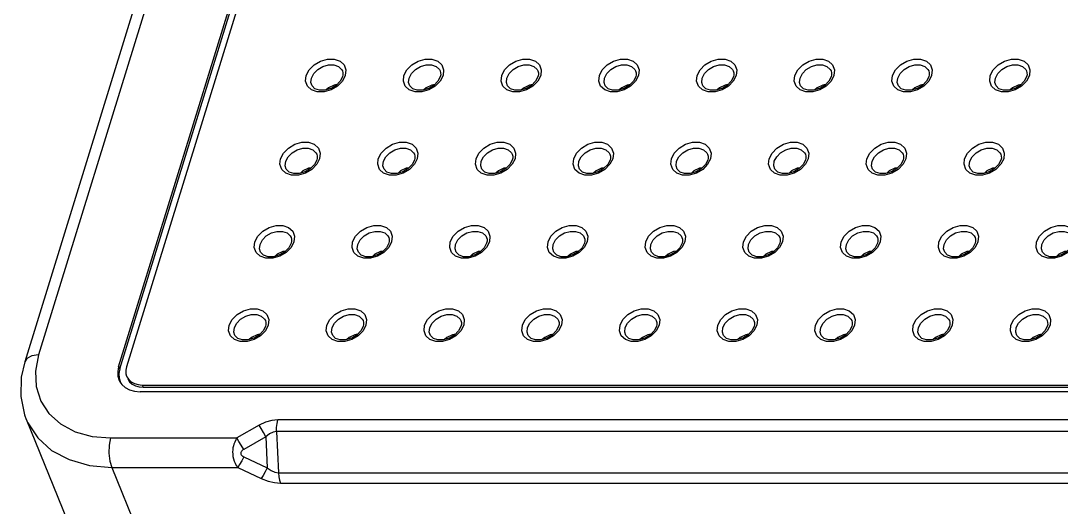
# Model space of a CAD drawing. Header units: millimetres. Extents: x 2151 to 2806, y 681 to 1136.
# Drawn here: x 2228.4 to 2297.1, y 758.6 to 790.7 of the extents above; entities that cross this region are included whole.
import ezdxf

# ---------------------------------------------------------------- set-up
doc = ezdxf.new("R2010")
doc.units = ezdxf.units.MM

# ---------------------------------------------------------------- blocks, each defined once
blk = doc.blocks.new('*u28')
at = {"color": 7, "linetype": 'Continuous'}
for p, q in [((-107.726, -46.417), (-78.678, 47.582)), ((-107.62, -46.604), (-78.572, 47.396)), ((-77.941, 47.582), (-106.989, -46.417)), ((-86.914, 46.464), (-115.271, -45.299)), ((-88.215, 45.812), (-116.572, -45.952)), ((-86.305, -18.472), (-86.361, -19.001)), ((-77.095, -18.472), (-77.15, -19.001)), ((-67.884, -18.472), (-67.939, -19.001)), ((-58.674, -18.472), (-58.729, -19.001)), ((-49.463, -18.472), (-49.518, -19.001)), ((-40.252, -18.472), (-40.307, -19.001)), ((-31.042, -18.472), (-31.097, -19.001)), ((-21.831, -18.472), (-21.886, -19.001)), ((-86.621, -19.131), (-86.84, -19.551)), ((-86.361, -19.001), (-86.632, -19.529)), ((-86.58, -18.937), (-86.621, -19.131)), ((-77.41, -19.131), (-77.629, -19.551)), ((-77.15, -19.001), (-77.421, -19.529)), ((-77.37, -18.937), (-77.41, -19.131)), ((-68.199, -19.131), (-68.418, -19.551)), ((-67.939, -19.001), (-68.211, -19.529)), ((-68.159, -18.937), (-68.199, -19.131)), ((-58.989, -19.131), (-59.208, -19.551)), ((-58.729, -19.001), (-59, -19.529)), ((-58.949, -18.937), (-58.989, -19.131)), ((-49.778, -19.131), (-49.997, -19.551)), ((-49.518, -19.001), (-49.789, -19.529)), ((-49.738, -18.937), (-49.778, -19.131)), ((-40.568, -19.131), (-40.786, -19.551)), ((-40.307, -19.001), (-40.579, -19.529)), ((-40.527, -18.937), (-40.568, -19.131)), ((-31.357, -19.131), (-31.576, -19.551)), ((-31.097, -19.001), (-31.368, -19.529)), ((-31.317, -18.937), (-31.357, -19.131)), ((-22.146, -19.131), (-22.365, -19.551)), ((-21.886, -19.001), (-22.158, -19.529)), ((-22.106, -18.937), (-22.146, -19.131)), ((-88.726, -26.305), (-88.781, -26.834)), ((-79.515, -26.305), (-79.571, -26.834)), ((-70.305, -26.305), (-70.36, -26.834)), ((-61.094, -26.305), (-61.149, -26.834)), ((-51.884, -26.305), (-51.939, -26.834)), ((-42.673, -26.305), (-42.728, -26.834)), ((-33.462, -26.305), (-33.518, -26.834)), ((-24.252, -26.305), (-24.307, -26.834)), ((-89.041, -26.964), (-89.26, -27.384)), ((-88.781, -26.834), (-89.053, -27.362)), ((-89.001, -26.771), (-89.041, -26.964)), ((-79.831, -26.964), (-80.05, -27.384)), ((-79.571, -26.834), (-79.842, -27.362)), ((-79.791, -26.771), (-79.831, -26.964)), ((-70.62, -26.964), (-70.839, -27.384)), ((-70.36, -26.834), (-70.631, -27.362)), ((-70.58, -26.771), (-70.62, -26.964)), ((-61.41, -26.964), (-61.628, -27.384)), ((-61.149, -26.834), (-61.421, -27.362)), ((-61.369, -26.771), (-61.41, -26.964)), ((-52.199, -26.964), (-52.418, -27.384)), ((-51.939, -26.834), (-52.21, -27.362)), ((-52.159, -26.771), (-52.199, -26.964)), ((-42.988, -26.964), (-43.207, -27.384)), ((-42.728, -26.834), (-43, -27.362)), ((-42.948, -26.771), (-42.988, -26.964)), ((-33.778, -26.964), (-33.997, -27.384)), ((-33.518, -26.834), (-33.789, -27.362)), ((-33.737, -26.771), (-33.778, -26.964)), ((-24.567, -26.964), (-24.786, -27.384)), ((-24.307, -26.834), (-24.578, -27.362)), ((-24.527, -26.771), (-24.567, -26.964)), ((-91.147, -34.139), (-91.202, -34.667)), ((-81.936, -34.139), (-81.991, -34.667)), ((-72.725, -34.139), (-72.781, -34.667)), ((-63.515, -34.139), (-63.57, -34.667)), ((-54.304, -34.139), (-54.359, -34.667)), ((-45.094, -34.139), (-45.149, -34.667)), ((-35.883, -34.139), (-35.938, -34.667)), ((-26.672, -34.139), (-26.728, -34.667)), ((-91.462, -34.798), (-91.681, -35.217)), ((-91.202, -34.667), (-91.473, -35.196)), ((-91.422, -34.604), (-91.462, -34.798)), ((-82.251, -34.798), (-82.47, -35.217)), ((-81.991, -34.667), (-82.263, -35.196)), ((-82.211, -34.604), (-82.251, -34.798)), ((-73.041, -34.798), (-73.26, -35.217)), ((-72.781, -34.667), (-73.052, -35.196)), ((-73.001, -34.604), (-73.041, -34.798)), ((-63.83, -34.798), (-64.049, -35.217)), ((-63.57, -34.667), (-63.841, -35.196)), ((-63.79, -34.604), (-63.83, -34.798)), ((-54.62, -34.798), (-54.838, -35.217)), ((-54.359, -34.667), (-54.631, -35.196)), ((-54.579, -34.604), (-54.62, -34.798)), ((-45.409, -34.798), (-45.628, -35.217)), ((-45.149, -34.667), (-45.42, -35.196)), ((-45.369, -34.604), (-45.409, -34.798)), ((-36.198, -34.798), (-36.417, -35.217)), ((-35.938, -34.667), (-36.21, -35.196)), ((-36.158, -34.604), (-36.198, -34.798)), ((-26.988, -34.798), (-27.207, -35.217)), ((-26.728, -34.667), (-26.999, -35.196)), ((-26.948, -34.604), (-26.988, -34.798)), ((-93.567, -41.972), (-93.623, -42.5)), ((-84.357, -41.972), (-84.412, -42.5)), ((-75.146, -41.972), (-75.201, -42.5)), ((-65.935, -41.972), (-65.991, -42.5)), ((-56.725, -41.972), (-56.78, -42.5)), ((-47.514, -41.972), (-47.569, -42.5)), ((-38.304, -41.972), (-38.359, -42.5)), ((-29.093, -41.972), (-29.148, -42.5)), ((-19.882, -41.972), (-19.938, -42.5)), ((-93.883, -42.631), (-94.102, -43.051)), ((-93.623, -42.5), (-93.894, -43.029)), ((-93.842, -42.437), (-93.883, -42.631)), ((-84.672, -42.631), (-84.891, -43.051)), ((-84.412, -42.5), (-84.683, -43.029)), ((-84.632, -42.437), (-84.672, -42.631)), ((-75.461, -42.631), (-75.68, -43.051)), ((-75.201, -42.5), (-75.473, -43.029)), ((-75.421, -42.437), (-75.461, -42.631)), ((-66.251, -42.631), (-66.47, -43.051)), ((-65.991, -42.5), (-66.262, -43.029)), ((-66.211, -42.437), (-66.251, -42.631)), ((-57.04, -42.631), (-57.259, -43.051)), ((-56.78, -42.5), (-57.051, -43.029)), ((-57, -42.437), (-57.04, -42.631)), ((-47.83, -42.631), (-48.048, -43.051)), ((-47.569, -42.5), (-47.841, -43.029)), ((-47.789, -42.437), (-47.83, -42.631)), ((-38.619, -42.631), (-38.838, -43.051)), ((-38.359, -42.5), (-38.63, -43.029)), ((-38.579, -42.437), (-38.619, -42.631)), ((-29.408, -42.631), (-29.627, -43.051)), ((-29.148, -42.5), (-29.42, -43.029)), ((-29.368, -42.437), (-29.408, -42.631)), ((-20.198, -42.631), (-20.417, -43.051)), ((-19.938, -42.5), (-20.209, -43.029)), ((-20.158, -42.437), (-20.198, -42.631)), ((-107.726, -46.417), (-107.62, -46.604)), ((-107.596, -47.849), (-107.43, -48.079)), ((67.471, -48.767), (-105.689, -48.767)), ((-105.495, -48.14), (67.664, -48.14)), ((-105.495, -48.14), (-105.408, -48.339)), ((-105.408, -48.339), (67.752, -48.339)), ((-114.287, -50.835), (-113.192, -51.809)), ((-116.429, -51.371), (-105.562, -78.04)), ((-113.192, -51.809), (-111.823, -52.533)), ((-94.489, -51.932), (-96.581, -53.128)), ((52.863, -51.412), (-92.717, -51.412)), ((-111.823, -52.533), (-110.233, -52.978)), ((52.74, -52.516), (-92.839, -52.516)), ((-92.839, -52.516), (-92.665, -56.407)), ((-110.233, -52.978), (-108.485, -53.128)), ((-108.485, -53.128), (-96.581, -53.128)), ((-93.843, -53.013), (-95.935, -54.209)), ((-93.843, -53.013), (-93.712, -55.938)), ((-95.928, -54.9), (-93.712, -55.938)), ((-108.38, -55.893), (-96.495, -55.893)), ((-108.38, -55.893), (-97.521, -82.546)), ((-96.495, -55.893), (-94.279, -56.932)), ((-92.665, -56.407), (52.915, -56.407)), ((-92.463, -57.378), (53.116, -57.378))]:
    blk.add_line(p, q, dxfattribs=at)
for points in [[(-90.041, -19.001), (-89.77, -18.472), (-89.304, -17.998), (-88.706, -17.647), (-88.045, -17.459), (-87.404, -17.459), (-86.859, -17.647), (-86.478, -17.998), (-86.305, -18.472)], [(-80.831, -19.001), (-80.559, -18.472), (-80.093, -17.998), (-79.495, -17.647), (-78.835, -17.459), (-78.193, -17.459), (-77.649, -17.647), (-77.267, -17.998), (-77.095, -18.472)], [(-71.62, -19.001), (-71.349, -18.472), (-70.883, -17.998), (-70.285, -17.647), (-69.624, -17.459), (-68.983, -17.459), (-68.438, -17.647), (-68.057, -17.998), (-67.884, -18.472)], [(-62.409, -19.001), (-62.138, -18.472), (-61.672, -17.998), (-61.074, -17.647), (-60.413, -17.459), (-59.772, -17.459), (-59.227, -17.647), (-58.846, -17.998), (-58.674, -18.472)], [(-53.199, -19.001), (-52.927, -18.472), (-52.462, -17.998), (-51.863, -17.647), (-51.203, -17.459), (-50.561, -17.459), (-50.017, -17.647), (-49.636, -17.998), (-49.463, -18.472)], [(-43.988, -19.001), (-43.717, -18.472), (-43.251, -17.998), (-42.653, -17.647), (-41.992, -17.459), (-41.351, -17.459), (-40.806, -17.647), (-40.425, -17.998), (-40.252, -18.472)], [(-34.777, -19.001), (-34.506, -18.472), (-34.04, -17.998), (-33.442, -17.647), (-32.782, -17.459), (-32.14, -17.459), (-31.595, -17.647), (-31.214, -17.998), (-31.042, -18.472)], [(-25.567, -19.001), (-25.296, -18.472), (-24.83, -17.998), (-24.231, -17.647), (-23.571, -17.459), (-22.93, -17.459), (-22.385, -17.647), (-22.004, -17.998), (-21.831, -18.472)], [(-89.555, -19.241), (-89.334, -18.812), (-88.962, -18.436), (-88.484, -18.156), (-87.958, -18.008), (-87.446, -18.008), (-87.012, -18.156), (-86.707, -18.436), (-86.631, -18.575)], [(-86.631, -18.575), (-86.583, -18.75), (-86.58, -18.937)], [(-80.345, -19.241), (-80.123, -18.812), (-79.751, -18.436), (-79.273, -18.156), (-78.747, -18.008), (-78.236, -18.008), (-77.801, -18.156), (-77.496, -18.436), (-77.42, -18.575)], [(-77.42, -18.575), (-77.372, -18.75), (-77.37, -18.937)], [(-71.134, -19.241), (-70.913, -18.812), (-70.541, -18.436), (-70.063, -18.156), (-69.536, -18.008), (-69.025, -18.008), (-68.591, -18.156), (-68.285, -18.436), (-68.21, -18.575)], [(-68.21, -18.575), (-68.161, -18.75), (-68.159, -18.937)], [(-61.923, -19.241), (-61.702, -18.812), (-61.33, -18.436), (-60.852, -18.156), (-60.326, -18.008), (-59.815, -18.008), (-59.38, -18.156), (-59.075, -18.436), (-58.999, -18.575)], [(-58.999, -18.575), (-58.951, -18.75), (-58.949, -18.937)], [(-52.713, -19.241), (-52.492, -18.812), (-52.12, -18.436), (-51.642, -18.156), (-51.115, -18.008), (-50.604, -18.008), (-50.17, -18.156), (-49.864, -18.436), (-49.788, -18.575)], [(-49.788, -18.575), (-49.74, -18.75), (-49.738, -18.937)], [(-43.502, -19.241), (-43.281, -18.812), (-42.909, -18.436), (-42.431, -18.156), (-41.905, -18.008), (-41.393, -18.008), (-40.959, -18.156), (-40.654, -18.436), (-40.578, -18.575)], [(-40.578, -18.575), (-40.53, -18.75), (-40.527, -18.937)], [(-34.292, -19.241), (-34.07, -18.812), (-33.698, -18.436), (-33.22, -18.156), (-32.694, -18.008), (-32.183, -18.008), (-31.748, -18.156), (-31.443, -18.436), (-31.367, -18.575)], [(-31.367, -18.575), (-31.319, -18.75), (-31.317, -18.937)], [(-25.081, -19.241), (-24.86, -18.812), (-24.488, -18.436), (-24.01, -18.156), (-23.483, -18.008), (-22.972, -18.008), (-22.538, -18.156), (-22.232, -18.436), (-22.156, -18.575)], [(-22.156, -18.575), (-22.108, -18.75), (-22.106, -18.937)], [(-88.998, -20.542), (-89.543, -20.354), (-89.924, -20.003), (-90.096, -19.529), (-90.041, -19.001)], [(-89.498, -19.982), (-89.599, -19.669), (-89.555, -19.241)], [(-86.84, -19.551), (-87.221, -19.936), (-87.723, -20.232), (-88.275, -20.392), (-88.797, -20.398), (-89.221, -20.257), (-89.498, -19.982)], [(-86.632, -19.529), (-87.098, -20.003), (-87.696, -20.355), (-88.357, -20.542), (-88.998, -20.542)], [(-79.787, -20.542), (-80.332, -20.354), (-80.713, -20.003), (-80.886, -19.529), (-80.831, -19.001)], [(-80.288, -19.982), (-80.388, -19.669), (-80.345, -19.241)], [(-77.629, -19.551), (-78.01, -19.936), (-78.512, -20.232), (-79.065, -20.392), (-79.586, -20.398), (-80.01, -20.257), (-80.288, -19.982)], [(-77.421, -19.529), (-77.887, -20.003), (-78.485, -20.355), (-79.146, -20.542), (-79.787, -20.542)], [(-70.577, -20.542), (-71.121, -20.354), (-71.503, -20.003), (-71.675, -19.529), (-71.62, -19.001)], [(-71.077, -19.982), (-71.178, -19.669), (-71.134, -19.241)], [(-68.418, -19.551), (-68.8, -19.936), (-69.302, -20.232), (-69.854, -20.392), (-70.375, -20.398), (-70.8, -20.257), (-71.077, -19.982)], [(-68.211, -19.529), (-68.676, -20.003), (-69.275, -20.355), (-69.935, -20.542), (-70.577, -20.542)], [(-61.366, -20.542), (-61.911, -20.354), (-62.292, -20.003), (-62.465, -19.529), (-62.409, -19.001)], [(-61.867, -19.982), (-61.967, -19.669), (-61.923, -19.241)], [(-59.208, -19.551), (-59.589, -19.936), (-60.091, -20.232), (-60.644, -20.392), (-61.165, -20.398), (-61.589, -20.257), (-61.867, -19.982)], [(-59, -19.529), (-59.466, -20.003), (-60.064, -20.355), (-60.725, -20.542), (-61.366, -20.542)], [(-52.155, -20.542), (-52.7, -20.354), (-53.081, -20.003), (-53.254, -19.529), (-53.199, -19.001)], [(-52.656, -19.982), (-52.756, -19.669), (-52.713, -19.241)], [(-49.997, -19.551), (-50.378, -19.936), (-50.881, -20.232), (-51.433, -20.392), (-51.954, -20.398), (-52.378, -20.257), (-52.656, -19.982)], [(-49.789, -19.529), (-50.255, -20.003), (-50.854, -20.355), (-51.514, -20.542), (-52.155, -20.542)], [(-42.945, -20.542), (-43.489, -20.354), (-43.871, -20.003), (-44.043, -19.529), (-43.988, -19.001)], [(-43.445, -19.982), (-43.546, -19.669), (-43.502, -19.241)], [(-40.786, -19.551), (-41.168, -19.936), (-41.67, -20.232), (-42.222, -20.392), (-42.743, -20.398), (-43.168, -20.257), (-43.445, -19.982)], [(-40.579, -19.529), (-41.045, -20.003), (-41.643, -20.355), (-42.303, -20.542), (-42.945, -20.542)], [(-33.734, -20.542), (-34.279, -20.354), (-34.66, -20.003), (-34.833, -19.529), (-34.777, -19.001)], [(-34.235, -19.982), (-34.335, -19.669), (-34.292, -19.241)], [(-31.576, -19.551), (-31.957, -19.936), (-32.459, -20.232), (-33.012, -20.392), (-33.533, -20.398), (-33.957, -20.257), (-34.235, -19.982)], [(-31.368, -19.529), (-31.834, -20.003), (-32.432, -20.355), (-33.093, -20.542), (-33.734, -20.542)], [(-24.523, -20.542), (-25.068, -20.354), (-25.449, -20.003), (-25.622, -19.529), (-25.567, -19.001)], [(-25.024, -19.982), (-25.124, -19.669), (-25.081, -19.241)], [(-22.365, -19.551), (-22.747, -19.936), (-23.249, -20.232), (-23.801, -20.392), (-24.322, -20.398), (-24.747, -20.257), (-25.024, -19.982)], [(-22.158, -19.529), (-22.623, -20.003), (-23.222, -20.355), (-23.882, -20.542), (-24.523, -20.542)], [(-87.146, -19.86), (-87.413, -19.903), (-87.935, -20.153), (-88.166, -20.361)], [(-77.935, -19.86), (-78.202, -19.903), (-78.725, -20.153), (-78.956, -20.361)], [(-68.724, -19.86), (-68.991, -19.903), (-69.514, -20.153), (-69.745, -20.361)], [(-59.514, -19.86), (-59.781, -19.903), (-60.304, -20.153), (-60.535, -20.361)], [(-50.303, -19.86), (-50.57, -19.903), (-51.093, -20.153), (-51.324, -20.361)], [(-41.093, -19.86), (-41.36, -19.903), (-41.882, -20.153), (-42.113, -20.361)], [(-31.882, -19.86), (-32.149, -19.903), (-32.672, -20.153), (-32.903, -20.361)], [(-22.671, -19.86), (-22.938, -19.903), (-23.461, -20.153), (-23.692, -20.361)], [(-92.462, -26.834), (-92.19, -26.305), (-91.725, -25.831), (-91.126, -25.48), (-90.466, -25.293), (-89.825, -25.293), (-89.28, -25.48), (-88.899, -25.831), (-88.726, -26.305)], [(-83.251, -26.834), (-82.98, -26.305), (-82.514, -25.831), (-81.916, -25.48), (-81.255, -25.293), (-80.614, -25.293), (-80.069, -25.48), (-79.688, -25.831), (-79.515, -26.305)], [(-74.041, -26.834), (-73.769, -26.305), (-73.303, -25.831), (-72.705, -25.48), (-72.045, -25.293), (-71.403, -25.293), (-70.859, -25.48), (-70.477, -25.831), (-70.305, -26.305)], [(-64.83, -26.834), (-64.559, -26.305), (-64.093, -25.831), (-63.495, -25.48), (-62.834, -25.293), (-62.193, -25.293), (-61.648, -25.48), (-61.267, -25.831), (-61.094, -26.305)], [(-55.619, -26.834), (-55.348, -26.305), (-54.882, -25.831), (-54.284, -25.48), (-53.623, -25.293), (-52.982, -25.293), (-52.437, -25.48), (-52.056, -25.831), (-51.884, -26.305)], [(-46.409, -26.834), (-46.137, -26.305), (-45.672, -25.831), (-45.073, -25.48), (-44.413, -25.293), (-43.772, -25.293), (-43.227, -25.48), (-42.846, -25.831), (-42.673, -26.305)], [(-37.198, -26.834), (-36.927, -26.305), (-36.461, -25.831), (-35.863, -25.48), (-35.202, -25.293), (-34.561, -25.293), (-34.016, -25.48), (-33.635, -25.831), (-33.462, -26.305)], [(-27.988, -26.834), (-27.716, -26.305), (-27.25, -25.831), (-26.652, -25.48), (-25.992, -25.293), (-25.35, -25.293), (-24.806, -25.48), (-24.424, -25.831), (-24.252, -26.305)], [(-91.976, -27.074), (-91.755, -26.646), (-91.383, -26.269), (-90.905, -25.99), (-90.378, -25.841), (-89.867, -25.841), (-89.433, -25.99), (-89.127, -26.269), (-89.051, -26.408)], [(-89.051, -26.408), (-89.003, -26.583), (-89.001, -26.771)], [(-82.765, -27.074), (-82.544, -26.646), (-82.172, -26.269), (-81.694, -25.99), (-81.168, -25.841), (-80.656, -25.841), (-80.222, -25.99), (-79.917, -26.269), (-79.841, -26.408)], [(-79.841, -26.408), (-79.793, -26.583), (-79.791, -26.771)], [(-73.555, -27.074), (-73.334, -26.646), (-72.962, -26.269), (-72.484, -25.99), (-71.957, -25.841), (-71.446, -25.841), (-71.011, -25.99), (-70.706, -26.269), (-70.63, -26.408)], [(-70.63, -26.408), (-70.582, -26.583), (-70.58, -26.771)], [(-64.344, -27.074), (-64.123, -26.646), (-63.751, -26.269), (-63.273, -25.99), (-62.747, -25.841), (-62.235, -25.841), (-61.801, -25.99), (-61.496, -26.269), (-61.42, -26.408)], [(-61.42, -26.408), (-61.372, -26.583), (-61.369, -26.771)], [(-55.133, -27.074), (-54.912, -26.646), (-54.54, -26.269), (-54.062, -25.99), (-53.536, -25.841), (-53.025, -25.841), (-52.59, -25.99), (-52.285, -26.269), (-52.209, -26.408)], [(-52.209, -26.408), (-52.161, -26.583), (-52.159, -26.771)], [(-45.923, -27.074), (-45.702, -26.646), (-45.33, -26.269), (-44.852, -25.99), (-44.325, -25.841), (-43.814, -25.841), (-43.38, -25.99), (-43.074, -26.269), (-42.998, -26.408)], [(-42.998, -26.408), (-42.95, -26.583), (-42.948, -26.771)], [(-36.712, -27.074), (-36.491, -26.646), (-36.119, -26.269), (-35.641, -25.99), (-35.115, -25.841), (-34.603, -25.841), (-34.169, -25.99), (-33.864, -26.269), (-33.788, -26.408)], [(-33.788, -26.408), (-33.74, -26.583), (-33.737, -26.771)], [(-27.502, -27.074), (-27.28, -26.646), (-26.908, -26.269), (-26.43, -25.99), (-25.904, -25.841), (-25.393, -25.841), (-24.958, -25.99), (-24.653, -26.269), (-24.577, -26.408)], [(-24.577, -26.408), (-24.529, -26.583), (-24.527, -26.771)], [(-91.418, -28.375), (-91.963, -28.188), (-92.344, -27.837), (-92.517, -27.363), (-92.462, -26.834)], [(-91.919, -27.815), (-92.019, -27.502), (-91.976, -27.074)], [(-89.26, -27.384), (-89.641, -27.769), (-90.144, -28.065), (-90.696, -28.225), (-91.217, -28.231), (-91.641, -28.09), (-91.919, -27.815)], [(-89.053, -27.362), (-89.518, -27.837), (-90.117, -28.188), (-90.777, -28.375), (-91.418, -28.375)], [(-82.208, -28.375), (-82.753, -28.188), (-83.134, -27.837), (-83.306, -27.363), (-83.251, -26.834)], [(-82.709, -27.815), (-82.809, -27.502), (-82.765, -27.074)], [(-80.05, -27.384), (-80.431, -27.769), (-80.933, -28.065), (-81.485, -28.225), (-82.007, -28.231), (-82.431, -28.09), (-82.709, -27.815)], [(-79.842, -27.362), (-80.308, -27.837), (-80.906, -28.188), (-81.567, -28.375), (-82.208, -28.375)], [(-72.997, -28.375), (-73.542, -28.188), (-73.923, -27.837), (-74.096, -27.363), (-74.041, -26.834)], [(-73.498, -27.815), (-73.598, -27.502), (-73.555, -27.074)], [(-70.839, -27.384), (-71.22, -27.769), (-71.722, -28.065), (-72.275, -28.225), (-72.796, -28.231), (-73.22, -28.09), (-73.498, -27.815)], [(-70.631, -27.362), (-71.097, -27.837), (-71.695, -28.188), (-72.356, -28.375), (-72.997, -28.375)], [(-63.787, -28.375), (-64.331, -28.188), (-64.713, -27.837), (-64.885, -27.363), (-64.83, -26.834)], [(-64.287, -27.815), (-64.388, -27.502), (-64.344, -27.074)], [(-61.628, -27.384), (-62.01, -27.769), (-62.512, -28.065), (-63.064, -28.225), (-63.585, -28.231), (-64.01, -28.09), (-64.287, -27.815)], [(-61.421, -27.362), (-61.887, -27.837), (-62.485, -28.188), (-63.145, -28.375), (-63.787, -28.375)], [(-54.576, -28.375), (-55.121, -28.188), (-55.502, -27.837), (-55.675, -27.363), (-55.619, -26.834)], [(-55.077, -27.815), (-55.177, -27.502), (-55.133, -27.074)], [(-52.418, -27.384), (-52.799, -27.769), (-53.301, -28.065), (-53.854, -28.225), (-54.375, -28.231), (-54.799, -28.09), (-55.077, -27.815)], [(-52.21, -27.362), (-52.676, -27.837), (-53.274, -28.188), (-53.935, -28.375), (-54.576, -28.375)], [(-45.365, -28.375), (-45.91, -28.188), (-46.291, -27.837), (-46.464, -27.363), (-46.409, -26.834)], [(-45.866, -27.815), (-45.966, -27.502), (-45.923, -27.074)], [(-43.207, -27.384), (-43.588, -27.769), (-44.091, -28.065), (-44.643, -28.225), (-45.164, -28.231), (-45.588, -28.09), (-45.866, -27.815)], [(-43, -27.362), (-43.465, -27.837), (-44.064, -28.188), (-44.724, -28.375), (-45.365, -28.375)], [(-36.155, -28.375), (-36.7, -28.188), (-37.081, -27.837), (-37.253, -27.363), (-37.198, -26.834)], [(-36.655, -27.815), (-36.756, -27.502), (-36.712, -27.074)], [(-33.997, -27.384), (-34.378, -27.769), (-34.88, -28.065), (-35.432, -28.225), (-35.954, -28.231), (-36.378, -28.09), (-36.655, -27.815)], [(-33.789, -27.362), (-34.255, -27.837), (-34.853, -28.188), (-35.514, -28.375), (-36.155, -28.375)], [(-26.944, -28.375), (-27.489, -28.188), (-27.87, -27.837), (-28.043, -27.363), (-27.988, -26.834)], [(-27.445, -27.815), (-27.545, -27.502), (-27.502, -27.074)], [(-24.786, -27.384), (-25.167, -27.769), (-25.669, -28.065), (-26.222, -28.225), (-26.743, -28.231), (-27.167, -28.09), (-27.445, -27.815)], [(-24.578, -27.362), (-25.044, -27.837), (-25.642, -28.188), (-26.303, -28.375), (-26.944, -28.375)], [(-89.566, -27.693), (-89.833, -27.736), (-90.356, -27.986), (-90.587, -28.194)], [(-80.356, -27.693), (-80.623, -27.736), (-81.146, -27.986), (-81.376, -28.194)], [(-71.145, -27.693), (-71.412, -27.736), (-71.935, -27.986), (-72.166, -28.194)], [(-61.935, -27.693), (-62.201, -27.736), (-62.724, -27.986), (-62.955, -28.194)], [(-52.724, -27.693), (-52.991, -27.736), (-53.514, -27.986), (-53.745, -28.194)], [(-43.513, -27.693), (-43.78, -27.736), (-44.303, -27.986), (-44.534, -28.194)], [(-34.303, -27.693), (-34.57, -27.736), (-35.092, -27.986), (-35.323, -28.194)], [(-25.092, -27.693), (-25.359, -27.736), (-25.882, -27.986), (-26.113, -28.194)], [(-94.882, -34.667), (-94.611, -34.139), (-94.145, -33.664), (-93.547, -33.313), (-92.886, -33.126), (-92.245, -33.126), (-91.7, -33.313), (-91.319, -33.664), (-91.147, -34.139)], [(-85.672, -34.667), (-85.4, -34.139), (-84.935, -33.664), (-84.336, -33.313), (-83.676, -33.126), (-83.035, -33.126), (-82.49, -33.313), (-82.109, -33.664), (-81.936, -34.139)], [(-76.461, -34.667), (-76.19, -34.139), (-75.724, -33.664), (-75.126, -33.313), (-74.465, -33.126), (-73.824, -33.126), (-73.279, -33.313), (-72.898, -33.664), (-72.725, -34.139)], [(-67.251, -34.667), (-66.979, -34.139), (-66.514, -33.664), (-65.915, -33.313), (-65.255, -33.126), (-64.613, -33.126), (-64.069, -33.313), (-63.687, -33.664), (-63.515, -34.139)], [(-58.04, -34.667), (-57.769, -34.139), (-57.303, -33.664), (-56.705, -33.313), (-56.044, -33.126), (-55.403, -33.126), (-54.858, -33.313), (-54.477, -33.664), (-54.304, -34.139)], [(-48.829, -34.667), (-48.558, -34.139), (-48.092, -33.664), (-47.494, -33.313), (-46.833, -33.126), (-46.192, -33.126), (-45.647, -33.313), (-45.266, -33.664), (-45.094, -34.139)], [(-39.619, -34.667), (-39.347, -34.139), (-38.882, -33.664), (-38.283, -33.313), (-37.623, -33.126), (-36.982, -33.126), (-36.437, -33.313), (-36.056, -33.664), (-35.883, -34.139)], [(-30.408, -34.667), (-30.137, -34.139), (-29.671, -33.664), (-29.073, -33.313), (-28.412, -33.126), (-27.771, -33.126), (-27.226, -33.313), (-26.845, -33.664), (-26.672, -34.139)], [(-21.198, -34.667), (-20.926, -34.139), (-20.46, -33.664), (-19.862, -33.313), (-19.202, -33.126), (-18.56, -33.126), (-18.016, -33.313), (-17.634, -33.664), (-17.462, -34.139)], [(-94.397, -34.907), (-94.175, -34.479), (-93.803, -34.102), (-93.325, -33.823), (-92.799, -33.674), (-92.288, -33.674), (-91.853, -33.823), (-91.548, -34.102), (-91.472, -34.241)], [(-91.472, -34.241), (-91.424, -34.417), (-91.422, -34.604)], [(-85.186, -34.907), (-84.965, -34.479), (-84.593, -34.102), (-84.115, -33.823), (-83.588, -33.674), (-83.077, -33.674), (-82.643, -33.823), (-82.337, -34.102), (-82.261, -34.241)], [(-82.261, -34.241), (-82.213, -34.417), (-82.211, -34.604)], [(-75.975, -34.907), (-75.754, -34.479), (-75.382, -34.102), (-74.904, -33.823), (-74.378, -33.674), (-73.867, -33.674), (-73.432, -33.823), (-73.127, -34.102), (-73.051, -34.241)], [(-73.051, -34.241), (-73.003, -34.417), (-73.001, -34.604)], [(-66.765, -34.907), (-66.544, -34.479), (-66.172, -34.102), (-65.694, -33.823), (-65.167, -33.674), (-64.656, -33.674), (-64.221, -33.823), (-63.916, -34.102), (-63.84, -34.241)], [(-63.84, -34.241), (-63.792, -34.417), (-63.79, -34.604)], [(-57.554, -34.907), (-57.333, -34.479), (-56.961, -34.102), (-56.483, -33.823), (-55.957, -33.674), (-55.445, -33.674), (-55.011, -33.823), (-54.706, -34.102), (-54.63, -34.241)], [(-54.63, -34.241), (-54.582, -34.417), (-54.579, -34.604)], [(-48.343, -34.907), (-48.122, -34.479), (-47.75, -34.102), (-47.272, -33.823), (-46.746, -33.674), (-46.235, -33.674), (-45.8, -33.823), (-45.495, -34.102), (-45.419, -34.241)], [(-45.419, -34.241), (-45.371, -34.417), (-45.369, -34.604)], [(-39.133, -34.907), (-38.912, -34.479), (-38.54, -34.102), (-38.062, -33.823), (-37.535, -33.674), (-37.024, -33.674), (-36.59, -33.823), (-36.284, -34.102), (-36.208, -34.241)], [(-36.208, -34.241), (-36.16, -34.417), (-36.158, -34.604)], [(-29.922, -34.907), (-29.701, -34.479), (-29.329, -34.102), (-28.851, -33.823), (-28.325, -33.674), (-27.814, -33.674), (-27.379, -33.823), (-27.074, -34.102), (-26.998, -34.241)], [(-26.998, -34.241), (-26.95, -34.417), (-26.948, -34.604)], [(-20.712, -34.907), (-20.491, -34.479), (-20.119, -34.102), (-19.641, -33.823), (-19.114, -33.674), (-18.603, -33.674), (-18.168, -33.823), (-17.863, -34.102), (-17.787, -34.241)], [(-93.839, -36.208), (-94.384, -36.021), (-94.765, -35.67), (-94.938, -35.196), (-94.882, -34.667)], [(-94.34, -35.648), (-94.44, -35.335), (-94.397, -34.907)], [(-91.681, -35.217), (-92.062, -35.602), (-92.564, -35.898), (-93.117, -36.059), (-93.638, -36.064), (-94.062, -35.923), (-94.34, -35.648)], [(-91.473, -35.196), (-91.939, -35.67), (-92.537, -36.021), (-93.198, -36.208), (-93.839, -36.208)], [(-84.628, -36.208), (-85.173, -36.021), (-85.554, -35.67), (-85.727, -35.196), (-85.672, -34.667)], [(-85.129, -35.648), (-85.229, -35.335), (-85.186, -34.907)], [(-82.47, -35.217), (-82.852, -35.602), (-83.354, -35.898), (-83.906, -36.059), (-84.427, -36.064), (-84.852, -35.923), (-85.129, -35.648)], [(-82.263, -35.196), (-82.728, -35.67), (-83.327, -36.021), (-83.987, -36.208), (-84.628, -36.208)], [(-75.418, -36.208), (-75.963, -36.021), (-76.344, -35.67), (-76.516, -35.196), (-76.461, -34.667)], [(-75.919, -35.648), (-76.019, -35.335), (-75.975, -34.907)], [(-73.26, -35.217), (-73.641, -35.602), (-74.143, -35.898), (-74.696, -36.059), (-75.217, -36.064), (-75.641, -35.923), (-75.919, -35.648)], [(-73.052, -35.196), (-73.518, -35.67), (-74.116, -36.021), (-74.777, -36.208), (-75.418, -36.208)], [(-66.207, -36.208), (-66.752, -36.021), (-67.133, -35.67), (-67.306, -35.196), (-67.251, -34.667)], [(-66.708, -35.648), (-66.808, -35.335), (-66.765, -34.907)], [(-64.049, -35.217), (-64.43, -35.602), (-64.932, -35.898), (-65.485, -36.059), (-66.006, -36.064), (-66.43, -35.923), (-66.708, -35.648)], [(-63.841, -35.196), (-64.307, -35.67), (-64.905, -36.021), (-65.566, -36.208), (-66.207, -36.208)], [(-56.997, -36.208), (-57.541, -36.021), (-57.923, -35.67), (-58.095, -35.196), (-58.04, -34.667)], [(-57.497, -35.648), (-57.598, -35.335), (-57.554, -34.907)], [(-54.838, -35.217), (-55.22, -35.602), (-55.722, -35.898), (-56.274, -36.059), (-56.795, -36.064), (-57.22, -35.923), (-57.497, -35.648)], [(-54.631, -35.196), (-55.097, -35.67), (-55.695, -36.021), (-56.355, -36.208), (-56.997, -36.208)], [(-47.786, -36.208), (-48.331, -36.021), (-48.712, -35.67), (-48.885, -35.196), (-48.829, -34.667)], [(-48.287, -35.648), (-48.387, -35.335), (-48.343, -34.907)], [(-45.628, -35.217), (-46.009, -35.602), (-46.511, -35.898), (-47.064, -36.059), (-47.585, -36.064), (-48.009, -35.923), (-48.287, -35.648)], [(-45.42, -35.196), (-45.886, -35.67), (-46.484, -36.021), (-47.145, -36.208), (-47.786, -36.208)], [(-38.575, -36.208), (-39.12, -36.021), (-39.501, -35.67), (-39.674, -35.196), (-39.619, -34.667)], [(-39.076, -35.648), (-39.176, -35.335), (-39.133, -34.907)], [(-36.417, -35.217), (-36.798, -35.602), (-37.301, -35.898), (-37.853, -36.059), (-38.374, -36.064), (-38.799, -35.923), (-39.076, -35.648)], [(-36.21, -35.196), (-36.675, -35.67), (-37.274, -36.021), (-37.934, -36.208), (-38.575, -36.208)], [(-29.365, -36.208), (-29.91, -36.021), (-30.291, -35.67), (-30.463, -35.196), (-30.408, -34.667)], [(-29.866, -35.648), (-29.966, -35.335), (-29.922, -34.907)], [(-27.207, -35.217), (-27.588, -35.602), (-28.09, -35.898), (-28.642, -36.059), (-29.164, -36.064), (-29.588, -35.923), (-29.866, -35.648)], [(-26.999, -35.196), (-27.465, -35.67), (-28.063, -36.021), (-28.724, -36.208), (-29.365, -36.208)], [(-20.154, -36.208), (-20.699, -36.021), (-21.08, -35.67), (-21.253, -35.196), (-21.198, -34.667)], [(-20.655, -35.648), (-20.755, -35.335), (-20.712, -34.907)], [(-17.996, -35.217), (-18.377, -35.602), (-18.879, -35.898), (-19.432, -36.059), (-19.953, -36.064), (-20.377, -35.923), (-20.655, -35.648)], [(-17.788, -35.196), (-18.254, -35.67), (-18.852, -36.021), (-19.513, -36.208), (-20.154, -36.208)], [(-91.987, -35.527), (-92.254, -35.569), (-92.777, -35.819), (-93.008, -36.027)], [(-82.776, -35.527), (-83.043, -35.569), (-83.566, -35.819), (-83.797, -36.027)], [(-73.566, -35.527), (-73.833, -35.569), (-74.356, -35.819), (-74.587, -36.027)], [(-64.355, -35.527), (-64.622, -35.569), (-65.145, -35.819), (-65.376, -36.027)], [(-55.145, -35.527), (-55.411, -35.569), (-55.934, -35.819), (-56.165, -36.027)], [(-45.934, -35.527), (-46.201, -35.569), (-46.724, -35.819), (-46.955, -36.027)], [(-36.723, -35.527), (-36.99, -35.569), (-37.513, -35.819), (-37.744, -36.027)], [(-27.513, -35.527), (-27.78, -35.569), (-28.303, -35.819), (-28.534, -36.027)], [(-18.302, -35.527), (-18.569, -35.569), (-19.092, -35.819), (-19.323, -36.027)], [(-97.303, -42.5), (-97.032, -41.972), (-96.566, -41.498), (-95.968, -41.147), (-95.307, -40.959), (-94.666, -40.959), (-94.121, -41.147), (-93.74, -41.498), (-93.567, -41.972)], [(-88.093, -42.5), (-87.821, -41.972), (-87.355, -41.498), (-86.757, -41.147), (-86.097, -40.959), (-85.455, -40.959), (-84.911, -41.147), (-84.529, -41.498), (-84.357, -41.972)], [(-78.882, -42.5), (-78.611, -41.972), (-78.145, -41.498), (-77.546, -41.147), (-76.886, -40.959), (-76.245, -40.959), (-75.7, -41.147), (-75.319, -41.498), (-75.146, -41.972)], [(-69.671, -42.5), (-69.4, -41.972), (-68.934, -41.498), (-68.336, -41.147), (-67.675, -40.959), (-67.034, -40.959), (-66.489, -41.147), (-66.108, -41.498), (-65.935, -41.972)], [(-60.461, -42.5), (-60.189, -41.972), (-59.724, -41.498), (-59.125, -41.147), (-58.465, -40.959), (-57.823, -40.959), (-57.279, -41.147), (-56.898, -41.498), (-56.725, -41.972)], [(-51.25, -42.5), (-50.979, -41.972), (-50.513, -41.498), (-49.915, -41.147), (-49.254, -40.959), (-48.613, -40.959), (-48.068, -41.147), (-47.687, -41.498), (-47.514, -41.972)], [(-42.039, -42.5), (-41.768, -41.972), (-41.302, -41.498), (-40.704, -41.147), (-40.043, -40.959), (-39.402, -40.959), (-38.857, -41.147), (-38.476, -41.498), (-38.304, -41.972)], [(-32.829, -42.5), (-32.557, -41.972), (-32.092, -41.498), (-31.493, -41.147), (-30.833, -40.959), (-30.192, -40.959), (-29.647, -41.147), (-29.266, -41.498), (-29.093, -41.972)], [(-23.618, -42.5), (-23.347, -41.972), (-22.881, -41.498), (-22.283, -41.147), (-21.622, -40.959), (-20.981, -40.959), (-20.436, -41.147), (-20.055, -41.498), (-19.882, -41.972)], [(-96.817, -42.74), (-96.596, -42.312), (-96.224, -41.936), (-95.746, -41.656), (-95.22, -41.507), (-94.708, -41.507), (-94.274, -41.656), (-93.969, -41.936), (-93.893, -42.074)], [(-93.893, -42.074), (-93.845, -42.25), (-93.842, -42.437)], [(-87.607, -42.74), (-87.385, -42.312), (-87.013, -41.936), (-86.535, -41.656), (-86.009, -41.507), (-85.498, -41.507), (-85.063, -41.656), (-84.758, -41.936), (-84.682, -42.074)], [(-84.682, -42.074), (-84.634, -42.25), (-84.632, -42.437)], [(-78.396, -42.74), (-78.175, -42.312), (-77.803, -41.936), (-77.325, -41.656), (-76.798, -41.507), (-76.287, -41.507), (-75.853, -41.656), (-75.547, -41.936), (-75.472, -42.074)], [(-75.472, -42.074), (-75.423, -42.25), (-75.421, -42.437)], [(-69.185, -42.74), (-68.964, -42.312), (-68.592, -41.936), (-68.114, -41.656), (-67.588, -41.507), (-67.077, -41.507), (-66.642, -41.656), (-66.337, -41.936), (-66.261, -42.074)], [(-66.261, -42.074), (-66.213, -42.25), (-66.211, -42.437)], [(-59.975, -42.74), (-59.754, -42.312), (-59.382, -41.936), (-58.904, -41.656), (-58.377, -41.507), (-57.866, -41.507), (-57.432, -41.656), (-57.126, -41.936), (-57.05, -42.074)], [(-57.05, -42.074), (-57.002, -42.25), (-57, -42.437)], [(-50.764, -42.74), (-50.543, -42.312), (-50.171, -41.936), (-49.693, -41.656), (-49.167, -41.507), (-48.655, -41.507), (-48.221, -41.656), (-47.916, -41.936), (-47.84, -42.074)], [(-47.84, -42.074), (-47.792, -42.25), (-47.789, -42.437)], [(-41.554, -42.74), (-41.332, -42.312), (-40.96, -41.936), (-40.482, -41.656), (-39.956, -41.507), (-39.445, -41.507), (-39.01, -41.656), (-38.705, -41.936), (-38.629, -42.074)], [(-38.629, -42.074), (-38.581, -42.25), (-38.579, -42.437)], [(-32.343, -42.74), (-32.122, -42.312), (-31.75, -41.936), (-31.272, -41.656), (-30.745, -41.507), (-30.234, -41.507), (-29.8, -41.656), (-29.494, -41.936), (-29.418, -42.074)], [(-29.418, -42.074), (-29.37, -42.25), (-29.368, -42.437)], [(-23.132, -42.74), (-22.911, -42.312), (-22.539, -41.936), (-22.061, -41.656), (-21.535, -41.507), (-21.024, -41.507), (-20.589, -41.656), (-20.284, -41.936), (-20.208, -42.074)], [(-20.208, -42.074), (-20.16, -42.25), (-20.158, -42.437)], [(-96.26, -44.042), (-96.805, -43.854), (-97.186, -43.503), (-97.358, -43.029), (-97.303, -42.5)], [(-96.76, -43.482), (-96.861, -43.169), (-96.817, -42.74)], [(-94.102, -43.051), (-94.483, -43.436), (-94.985, -43.732), (-95.537, -43.892), (-96.059, -43.898), (-96.483, -43.756), (-96.76, -43.482)], [(-93.894, -43.029), (-94.36, -43.503), (-94.958, -43.854), (-95.619, -44.042), (-96.26, -44.042)], [(-87.049, -44.042), (-87.594, -43.854), (-87.975, -43.503), (-88.148, -43.029), (-88.093, -42.5)], [(-87.55, -43.482), (-87.65, -43.169), (-87.607, -42.74)], [(-84.891, -43.051), (-85.272, -43.436), (-85.774, -43.732), (-86.327, -43.892), (-86.848, -43.898), (-87.272, -43.756), (-87.55, -43.482)], [(-84.683, -43.029), (-85.149, -43.503), (-85.747, -43.854), (-86.408, -44.042), (-87.049, -44.042)], [(-77.839, -44.042), (-78.383, -43.854), (-78.764, -43.503), (-78.937, -43.029), (-78.882, -42.5)], [(-78.339, -43.482), (-78.44, -43.169), (-78.396, -42.74)], [(-75.68, -43.051), (-76.062, -43.436), (-76.564, -43.732), (-77.116, -43.892), (-77.637, -43.898), (-78.062, -43.756), (-78.339, -43.482)], [(-75.473, -43.029), (-75.938, -43.503), (-76.537, -43.854), (-77.197, -44.042), (-77.839, -44.042)], [(-68.628, -44.042), (-69.173, -43.854), (-69.554, -43.503), (-69.727, -43.029), (-69.671, -42.5)], [(-69.129, -43.482), (-69.229, -43.169), (-69.185, -42.74)], [(-66.47, -43.051), (-66.851, -43.436), (-67.353, -43.732), (-67.906, -43.892), (-68.427, -43.898), (-68.851, -43.756), (-69.129, -43.482)], [(-66.262, -43.029), (-66.728, -43.503), (-67.326, -43.854), (-67.987, -44.042), (-68.628, -44.042)], [(-59.417, -44.042), (-59.962, -43.854), (-60.343, -43.503), (-60.516, -43.029), (-60.461, -42.5)], [(-59.918, -43.482), (-60.018, -43.169), (-59.975, -42.74)], [(-57.259, -43.051), (-57.64, -43.436), (-58.143, -43.732), (-58.695, -43.892), (-59.216, -43.898), (-59.64, -43.756), (-59.918, -43.482)], [(-57.051, -43.029), (-57.517, -43.503), (-58.116, -43.854), (-58.776, -44.042), (-59.417, -44.042)], [(-50.207, -44.042), (-50.751, -43.854), (-51.133, -43.503), (-51.305, -43.029), (-51.25, -42.5)], [(-50.707, -43.482), (-50.808, -43.169), (-50.764, -42.74)], [(-48.048, -43.051), (-48.43, -43.436), (-48.932, -43.732), (-49.484, -43.892), (-50.005, -43.898), (-50.43, -43.756), (-50.707, -43.482)], [(-47.841, -43.029), (-48.307, -43.503), (-48.905, -43.854), (-49.565, -44.042), (-50.207, -44.042)], [(-40.996, -44.042), (-41.541, -43.854), (-41.922, -43.503), (-42.095, -43.029), (-42.039, -42.5)], [(-41.497, -43.482), (-41.597, -43.169), (-41.554, -42.74)], [(-38.838, -43.051), (-39.219, -43.436), (-39.721, -43.732), (-40.274, -43.892), (-40.795, -43.898), (-41.219, -43.756), (-41.497, -43.482)], [(-38.63, -43.029), (-39.096, -43.503), (-39.694, -43.854), (-40.355, -44.042), (-40.996, -44.042)], [(-31.785, -44.042), (-32.33, -43.854), (-32.711, -43.503), (-32.884, -43.029), (-32.829, -42.5)], [(-32.286, -43.482), (-32.386, -43.169), (-32.343, -42.74)], [(-29.627, -43.051), (-30.009, -43.436), (-30.511, -43.732), (-31.063, -43.892), (-31.584, -43.898), (-32.009, -43.756), (-32.286, -43.482)], [(-29.42, -43.029), (-29.885, -43.503), (-30.484, -43.854), (-31.144, -44.042), (-31.785, -44.042)], [(-22.575, -44.042), (-23.12, -43.854), (-23.501, -43.503), (-23.673, -43.029), (-23.618, -42.5)], [(-23.076, -43.482), (-23.176, -43.169), (-23.132, -42.74)], [(-20.417, -43.051), (-20.798, -43.436), (-21.3, -43.732), (-21.853, -43.892), (-22.374, -43.898), (-22.798, -43.756), (-23.076, -43.482)], [(-20.209, -43.029), (-20.675, -43.503), (-21.273, -43.854), (-21.934, -44.042), (-22.575, -44.042)], [(-94.408, -43.36), (-94.675, -43.402), (-95.197, -43.652), (-95.428, -43.86)], [(-85.197, -43.36), (-85.464, -43.402), (-85.987, -43.652), (-86.218, -43.86)], [(-75.986, -43.36), (-76.253, -43.402), (-76.776, -43.652), (-77.007, -43.86)], [(-66.776, -43.36), (-67.043, -43.402), (-67.566, -43.652), (-67.797, -43.86)], [(-57.565, -43.36), (-57.832, -43.402), (-58.355, -43.652), (-58.586, -43.86)], [(-48.355, -43.36), (-48.622, -43.402), (-49.144, -43.652), (-49.375, -43.86)], [(-39.144, -43.36), (-39.411, -43.402), (-39.934, -43.652), (-40.165, -43.86)], [(-29.933, -43.36), (-30.2, -43.402), (-30.723, -43.652), (-30.954, -43.86)], [(-20.723, -43.36), (-20.99, -43.402), (-21.513, -43.652), (-21.744, -43.86)], [(-116.572, -45.952), (-116.896, -47.405), (-116.944, -49.221), (-116.59, -50.934), (-116.424, -51.382)], [(-115.271, -45.299), (-115.917, -45.39), (-116.38, -45.648), (-116.572, -45.952)], [(-115.271, -45.299), (-115.566, -46.824), (-115.497, -48.294), (-115.065, -49.648), (-114.287, -50.835)], [(-107.726, -46.417), (-107.814, -46.876), (-107.793, -47.316), (-107.664, -47.723), (-107.596, -47.849)], [(-107.62, -46.604), (-107.706, -47.059), (-107.684, -47.497), (-107.556, -47.902)], [(-106.989, -46.417), (-107.054, -46.753), (-107.039, -47.077), (-106.969, -47.316)], [(-106.969, -47.316), (-106.943, -47.375), (-106.772, -47.636), (-106.531, -47.85), (-106.23, -48.009), (-105.88, -48.107), (-105.495, -48.14)], [(-106.865, -47.567), (-106.694, -47.831), (-106.45, -48.046), (-106.146, -48.205), (-105.795, -48.305), (-105.408, -48.339)], [(-107.43, -48.079), (-107.102, -48.371), (-106.691, -48.588), (-106.214, -48.722), (-105.689, -48.767)], [(-116.424, -51.381), (-116.283, -51.702), (-115.35, -53.124), (-114.037, -54.293), (-112.394, -55.164), (-110.484, -55.705), (-108.38, -55.893)], [(-92.717, -51.412), (-93.281, -51.469), (-93.873, -51.639), (-94.489, -51.932)], [(-93.843, -53.013), (-94.069, -52.619), (-94.291, -52.247), (-94.489, -51.932)], [(-92.839, -52.516), (-92.837, -52.125), (-92.795, -51.748), (-92.717, -51.412)], [(-92.839, -52.516), (-93.161, -52.57), (-93.496, -52.733), (-93.843, -53.013)], [(-108.485, -53.128), (-108.622, -53.805), (-108.651, -54.565), (-108.566, -55.297), (-108.38, -55.893)], [(-96.581, -53.128), (-96.693, -53.316), (-96.784, -53.507), (-96.854, -53.694), (-96.907, -53.878), (-96.945, -54.06), (-96.969, -54.248), (-96.98, -54.446), (-96.975, -54.656), (-96.95, -54.876), (-96.904, -55.097), (-96.837, -55.31), (-96.749, -55.513), (-96.636, -55.709), (-96.495, -55.893)], [(-95.935, -54.209), (-96.161, -53.815), (-96.383, -53.443), (-96.581, -53.128)], [(-95.928, -54.9), (-96.123, -55.287), (-96.318, -55.628), (-96.495, -55.893)], [(-95.935, -54.209), (-96.009, -54.256), (-96.069, -54.304), (-96.117, -54.35), (-96.153, -54.396), (-96.179, -54.442), (-96.198, -54.489), (-96.208, -54.538), (-96.209, -54.591), (-96.197, -54.646), (-96.171, -54.701), (-96.133, -54.754), (-96.081, -54.805), (-96.013, -54.854), (-95.928, -54.9)], [(-93.712, -55.938), (-93.907, -56.326), (-94.102, -56.666), (-94.279, -56.932)], [(-93.712, -55.938), (-93.34, -56.203), (-92.988, -56.358), (-92.665, -56.407)], [(-92.665, -56.407), (-92.63, -56.771), (-92.562, -57.101), (-92.463, -57.378)], [(-94.279, -56.932), (-93.638, -57.183), (-93.026, -57.33), (-92.463, -57.378)]]:
    blk.add_lwpolyline(points, dxfattribs=at)

msp = doc.modelspace()

# ---------------------------------------------------------------- block references
at = {"color": 7, "xscale": 0.7, "yscale": 0.7, "zscale": 0.7}
msp.add_blockref('*u28', (2310.27, 800.376), dxfattribs=at)

doc.saveas('drawing.dxf')
